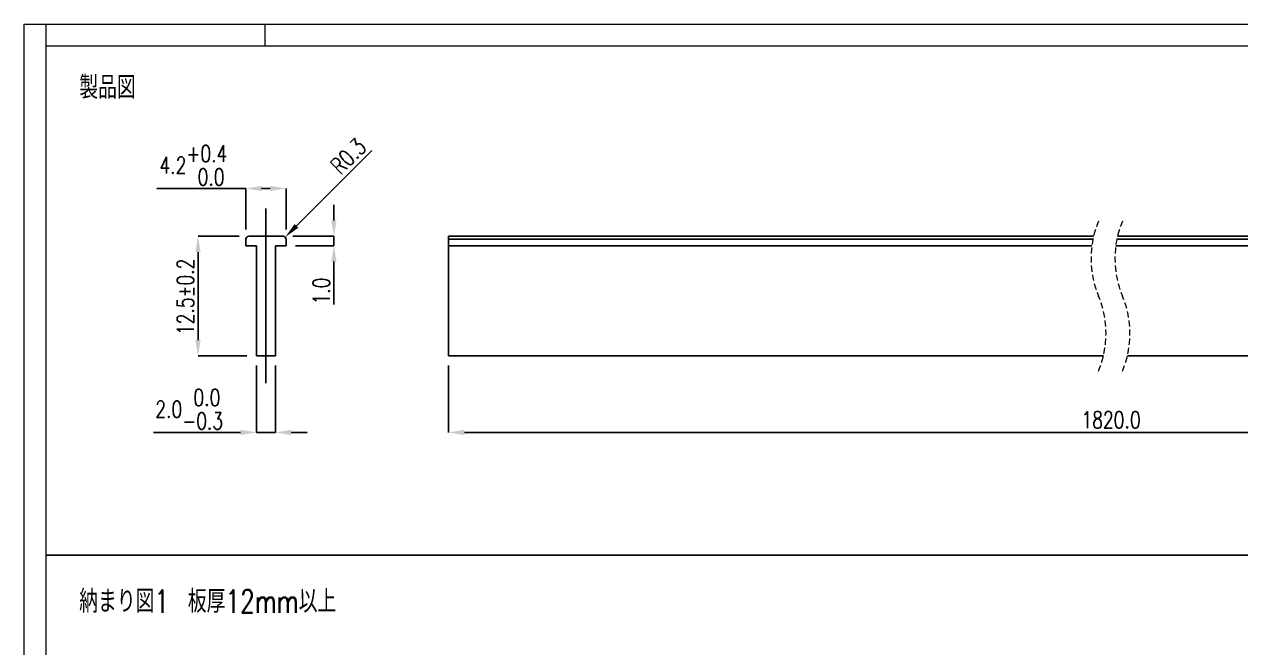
# Model space of a CAD drawing. Header units: millimetres. Extents: x 10 to 410, y 8 to 289.
# Drawn here: x 10.1 to 264.3, y 158.7 to 289 of the extents above; entities that cross this region are included whole.
import ezdxf

# ---------------------------------------------------------------- set-up
doc = ezdxf.new("R2010")
doc.units = ezdxf.units.MM
doc.header["$PDSIZE"] = -1
doc.linetypes.add('HIDDEN', pattern=[1.905, 1.27, -0.635])
doc.layers.add('SLD-0', color=179, linetype='Continuous')
doc.layers.add('レイヤー_1', color=179, linetype='Continuous')
doc.styles.add('SLDTEXTSTYLE0', font='TXT', dxfattribs={"width": 0.75, "bigfont": 'bigfont'})
doc.dimstyles.new('SLDDIMSTYLE0', dxfattribs={"dimtxt": 3.5, "dimasz": 3.302, "dimexe": 0, "dimexo": 0.0625, "dimgap": 0.875, "dimtad": 1, "dimdec": 1, "dimlfac": 0.5, "dimrnd": 1e-09, "dimzin": 4, "dimdsep": 46, "dimtxsty": 'SLDTEXTSTYLE0', "dimsah": 1, "dimcen": 0.09, "dimadec": 0, "dimazin": 1, "dimtol": 1, "dimtp": 0.4, "dimtfac": 1, "dimtdec": 1, "dimtofl": 0, "dimtmove": 0, "dimatfit": 3, "dimfxl": 1, "dimfrac": 2, "dimtolj": 1, "dimtzin": 0, "dimarcsym": 0})
doc.dimstyles.new('SLDDIMSTYLE1', dxfattribs={"dimtxt": 3.5, "dimasz": 3.302, "dimexe": 0, "dimexo": 0.0625, "dimgap": 0.875, "dimtad": 1, "dimdec": 1, "dimlfac": 0.5, "dimrnd": 1e-09, "dimzin": 12, "dimdsep": 46, "dimtxsty": 'SLDTEXTSTYLE0', "dimsah": 1, "dimcen": 0.09, "dimadec": 0, "dimazin": 3, "dimtol": 1, "dimtp": 0.2, "dimtm": 0.2, "dimtfac": 1, "dimtdec": 1, "dimtmove": 0, "dimatfit": 0, "dimfxl": 1, "dimfrac": 2, "dimtolj": 1, "dimarcsym": 0})
doc.dimstyles.new('SLDDIMSTYLE2', dxfattribs={"dimtxt": 3.5, "dimasz": 3.302, "dimexe": 0, "dimexo": 0.0625, "dimgap": 0.875, "dimtad": 1, "dimdec": 1, "dimlfac": 0.5, "dimrnd": 1e-09, "dimzin": 4, "dimdsep": 46, "dimtxsty": 'SLDTEXTSTYLE0', "dimsah": 1, "dimcen": 0.09, "dimadec": 0, "dimazin": 1, "dimtol": 1, "dimtm": 0.3, "dimtfac": 1, "dimtdec": 1, "dimtmove": 0, "dimatfit": 0, "dimfxl": 1, "dimfrac": 2, "dimtolj": 1, "dimtzin": 0, "dimarcsym": 0})
doc.dimstyles.new('SLDDIMSTYLE3', dxfattribs={"dimtxt": 3.5, "dimasz": 3.302, "dimexe": 0, "dimexo": 0.0625, "dimgap": 0.875, "dimtad": 1, "dimdec": 1, "dimlfac": 0.5, "dimrnd": 1e-09, "dimzin": 4, "dimdsep": 46, "dimtxsty": 'SLDTEXTSTYLE0', "dimsah": 1, "dimcen": 0.09, "dimadec": 0, "dimazin": 1, "dimtfac": 1, "dimtdec": 1, "dimtmove": 0, "dimatfit": 0, "dimfxl": 1, "dimfrac": 2, "dimtolj": 1, "dimtzin": 12, "dimarcsym": 0})
doc.dimstyles.new('SLDDIMSTYLE4', dxfattribs={"dimtxt": 3.5, "dimasz": 3.302, "dimexe": 0, "dimexo": 0.0625, "dimgap": 0.875, "dimtad": 1, "dimdec": 1, "dimlfac": 0.5, "dimrnd": 1e-09, "dimdsep": 46, "dimtxsty": 'SLDTEXTSTYLE0', "dimsah": 1, "dimcen": 0, "dimadec": 0, "dimazin": 2, "dimtfac": 1, "dimtdec": 1, "dimtofl": 0, "dimtmove": 0, "dimatfit": 3, "dimfxl": 1, "dimfrac": 2, "dimtolj": 1, "dimtzin": 12, "dimarcsym": 0})
doc.dimstyles.new('SLDDIMSTYLE5', dxfattribs={"dimtxt": 3.5, "dimasz": 3.302, "dimexe": 0, "dimexo": 0.0625, "dimgap": 0.875, "dimtad": 1, "dimdec": 1, "dimlfac": 0.5, "dimrnd": 1e-09, "dimzin": 4, "dimdsep": 46, "dimtxsty": 'SLDTEXTSTYLE0', "dimsah": 1, "dimcen": 0.09, "dimadec": 0, "dimazin": 1, "dimtol": 1, "dimtp": 2, "dimtfac": 1, "dimtdec": 1, "dimtofl": 0, "dimtmove": 0, "dimatfit": 3, "dimfxl": 1, "dimfrac": 2, "dimtolj": 1, "dimtzin": 0, "dimarcsym": 0})

# ---------------------------------------------------------------- blocks, each defined once
blk = doc.blocks.new('_D')
at = {"layer": 'Defpoints', "color": 0, "transparency": 16777216}
for p in [(56.39, 254.69), (56.39, 244.09), (64.79, 244.09)]:
    blk.add_point(p, dxfattribs=at)
at = {"layer": 'SLD-0', "color": 0, "lineweight": -2, "transparency": 16777216}
for p, q in [((56.39, 254.69), (37.78, 254.69)), ((56.39, 246.09), (56.39, 254.69)), ((61.49, 254.69), (59.69, 254.69)), ((64.79, 246.09), (64.79, 254.69))]:
    blk.add_line(p, q, dxfattribs=at)
at = {"layer": 'SLD-0', "color": 0, "transparency": 16777216}
for points in [[(59.69, 255.24), (59.69, 254.14), (56.39, 254.69)], [(61.49, 255.24), (61.49, 254.14), (64.79, 254.69)]]:
    blk.add_solid(points, dxfattribs=at)
at = {"layer": 'SLD-0', "color": 0, "transparency": 16777216, "insert": (45.43, 263.73), "char_height": 3.5, "attachment_point": 2, "style": 'SLDTEXTSTYLE0'}
blk.add_mtext('\\A1;4.2\\S+0.4^  0.0;', dxfattribs=at)
blk = doc.blocks.new('_D_1')
at = {"layer": 'Defpoints', "color": 0, "transparency": 16777216}
for p in [(56.99, 244.69), (46.39, 219.69), (58.59, 219.69)]:
    blk.add_point(p, dxfattribs=at)
at = {"layer": 'SLD-0', "color": 0, "lineweight": -2, "transparency": 16777216}
for p, q in [((54.99, 244.69), (46.39, 244.69)), ((46.39, 241.39), (46.39, 222.99)), ((56.59, 219.69), (46.39, 219.69))]:
    blk.add_line(p, q, dxfattribs=at)
at = {"layer": 'SLD-0', "color": 0, "transparency": 16777216}
for points in [[(45.84, 241.39), (46.94, 241.39), (46.39, 244.69)], [(45.84, 222.99), (46.94, 222.99), (46.39, 219.69)]]:
    blk.add_solid(points, dxfattribs=at)
at = {"layer": 'SLD-0', "color": 0, "transparency": 16777216, "insert": (42.01, 232.02), "char_height": 3.5, "attachment_point": 2, "rotation": 90, "style": 'SLDTEXTSTYLE0'}
blk.add_mtext('\\A1;12.5±0.2', dxfattribs=at)
blk = doc.blocks.new('_D_2')
at = {"layer": 'Defpoints', "color": 0, "transparency": 16777216}
for p in [(58.59, 219.69), (62.59, 219.69), (58.59, 203.69)]:
    blk.add_point(p, dxfattribs=at)
at = {"layer": 'SLD-0', "color": 0, "lineweight": -2, "transparency": 16777216}
for p, q in [((58.59, 217.69), (58.59, 203.69)), ((62.59, 217.69), (62.59, 203.69)), ((55.29, 203.69), (37.11, 203.69)), ((62.59, 203.69), (58.59, 203.69)), ((65.89, 203.69), (69.19, 203.69))]:
    blk.add_line(p, q, dxfattribs=at)
at = {"layer": 'SLD-0', "color": 0, "transparency": 16777216}
for points in [[(55.29, 204.24), (55.29, 203.14), (58.59, 203.69)], [(65.89, 204.24), (65.89, 203.14), (62.59, 203.69)]]:
    blk.add_solid(points, dxfattribs=at)
at = {"layer": 'SLD-0', "color": 0, "transparency": 16777216, "insert": (44.55, 212.73), "char_height": 3.5, "attachment_point": 2, "style": 'SLDTEXTSTYLE0'}
blk.add_mtext('\\A1;2.0\\S 0.0^ -0.3;', dxfattribs=at)
blk = doc.blocks.new('_D_3')
at = {"layer": 'Defpoints', "color": 0, "transparency": 16777216}
for p in [(64.19, 244.69), (64.79, 242.69), (74.79, 242.69)]:
    blk.add_point(p, dxfattribs=at)
at = {"layer": 'SLD-0', "color": 0, "lineweight": -2, "transparency": 16777216}
for p, q in [((74.79, 247.99), (74.79, 251.29)), ((66.19, 244.69), (74.79, 244.69)), ((74.79, 244.69), (74.79, 242.69)), ((66.79, 242.69), (74.79, 242.69)), ((74.79, 239.39), (74.79, 230.4))]:
    blk.add_line(p, q, dxfattribs=at)
at = {"layer": 'SLD-0', "color": 0, "transparency": 16777216}
for points in [[(74.24, 247.99), (75.34, 247.99), (74.79, 244.69)], [(74.24, 239.39), (75.34, 239.39), (74.79, 242.69)]]:
    blk.add_solid(points, dxfattribs=at)
at = {"layer": 'SLD-0', "color": 0, "transparency": 16777216, "insert": (70.41, 233.24), "char_height": 3.5, "attachment_point": 2, "rotation": 90, "style": 'SLDTEXTSTYLE0'}
blk.add_mtext('\\A1;1.0', dxfattribs=at)
blk = doc.blocks.new('_D_4')
at = {"layer": 'Defpoints', "color": 0, "transparency": 16777216}
for p in [(64.19, 244.09), (64.61, 244.51)]:
    blk.add_point(p, dxfattribs=at)
at = {"layer": 'SLD-0', "color": 0, "lineweight": -2, "transparency": 16777216}
blk.add_line((82.72, 262.62), (66.95, 246.85), dxfattribs=at)
at = {"layer": 'SLD-0', "color": 0, "transparency": 16777216}
blk.add_solid([(66.56, 247.24), (67.34, 246.46), (64.61, 244.51)], dxfattribs=at)
at = {"layer": 'SLD-0', "color": 0, "transparency": 16777216, "insert": (73.75, 259.84), "char_height": 3.5, "attachment_point": 1, "rotation": 45, "style": 'SLDTEXTSTYLE0'}
blk.add_mtext('\\A1;R0.3', dxfattribs=at)
blk = doc.blocks.new('_D_5')
at = {"layer": 'Defpoints', "color": 0, "transparency": 16777216}
for p in [(98.77, 219.69), (379.97, 219.69), (379.97, 203.69)]:
    blk.add_point(p, dxfattribs=at)
at = {"layer": 'SLD-0', "color": 0, "lineweight": -2, "transparency": 16777216}
for p, q in [((98.77, 217.69), (98.77, 203.69)), ((379.97, 217.69), (379.97, 203.69)), ((102.07, 203.69), (376.66, 203.69))]:
    blk.add_line(p, q, dxfattribs=at)
at = {"layer": 'SLD-0', "color": 0, "transparency": 16777216}
for points in [[(102.07, 204.24), (102.07, 203.14), (98.77, 203.69)], [(376.66, 204.24), (376.66, 203.14), (379.97, 203.69)]]:
    blk.add_solid(points, dxfattribs=at)
at = {"layer": 'SLD-0', "color": 0, "transparency": 16777216, "insert": (237.2, 208.06), "char_height": 3.5, "attachment_point": 2, "style": 'SLDTEXTSTYLE0'}
blk.add_mtext('\\A1;1820.0', dxfattribs=at)

msp = doc.modelspace()

# ---------------------------------------------------------------- linework, layer by layer
at = {"color": 0, "linetype": 'Continuous', "lineweight": 25}
for p, q in [((56.39, 242.69), (56.39, 244.09)), ((56.99, 244.69), (64.19, 244.69)), ((64.79, 244.09), (64.79, 242.69)), ((98.77, 244.69), (233.56, 244.69)), ((98.77, 244.09), (98.77, 244.69)), ((98.77, 244.09), (98.77, 242.69)), ((233.43, 244.09), (98.77, 244.09)), ((379.97, 244.09), (238.43, 244.09)), ((238.56, 244.69), (379.97, 244.69)), ((58.59, 242.69), (56.39, 242.69)), ((58.59, 219.69), (58.59, 242.69)), ((64.79, 242.69), (62.59, 242.69)), ((62.59, 242.69), (62.59, 219.69)), ((98.77, 242.69), (233.19, 242.69)), ((98.77, 242.69), (98.77, 219.69)), ((238.19, 242.69), (379.97, 242.69)), ((62.59, 219.69), (58.59, 219.69)), ((98.77, 219.69), (235.61, 219.69)), ((240.61, 219.69), (379.97, 219.69))]:
    msp.add_line(p, q, dxfattribs=at)
at = {"color": 0, "linetype": 'HIDDEN', "lineweight": 18}
for centre, start, end in [((253.4, 240.03), 157.3801, 202.6199), ((258.4, 240.03), 157.3801, 202.6199), ((215.78, 224.35), 337.3801, 22.6199), ((220.78, 224.35), 337.3801, 22.6199)]:
    msp.add_arc(centre, 20.38, start, end, dxfattribs=at)
at = {"color": 0, "linetype": 'Continuous', "lineweight": 25}
for centre, start, end in [((56.99, 244.09), 90, 180), ((64.19, 244.09), 0, 90)]:
    msp.add_arc(centre, 0.6, start, end, dxfattribs=at)
at = {"layer": 'SLD-0', "color": 0}
for p, q in [((60.59, 250.49), (60.59, 214)), ((405.45, 178), (14.67, 178))]:
    msp.add_line(p, q, dxfattribs=at)
at = {"layer": 'レイヤー_1', "color": 0, "lineweight": 18}
for p, q in [((10.09, 289), (410.03, 289)), ((10.09, 8), (10.09, 289)), ((14.67, 284.5), (14.67, 289)), ((60.42, 284.5), (60.42, 289)), ((14.67, 284.5), (405.45, 284.5)), ((14.67, 13), (14.67, 284.5))]:
    msp.add_line(p, q, dxfattribs=at)

# ---------------------------------------------------------------- texts
at = {"layer": 'SLD-0', "color": 0, "attachment_point": 1, "style": 'SLDTEXTSTYLE0'}
for s, insert, char_height in [('製品図', (21.59, 278.19), 4.763), ('納まり図1\u3000板厚12mm以上', (21.56, 170.77), 4.7625)]:
    msp.add_mtext(s, dxfattribs=dict(at, insert=insert, char_height=char_height))

# ---------------------------------------------------------------- dimensions: what is measured, and where the dimension line sits
at = {"layer": 'SLD-0', "color": 0}
dim = msp.add_radius_dim(center=(64.19, 244.09), mpoint=(64.61, 244.51), dimstyle='SLDDIMSTYLE4', dxfattribs=at)
dim.commit()
dim.dimension.update_dxf_attribs({"geometry": '_D_4', "text_midpoint": (79.48, 259.38), "dimtype": 164})
for base, p1, p2, dimstyle, picture, middle in [((56.39, 254.69), (64.79, 244.09), (56.39, 244.09), 'SLDDIMSTYLE0', '_D', (45.43, 254.69)), ((58.59, 203.69), (62.59, 219.69), (58.59, 219.69), 'SLDDIMSTYLE2', '_D_2', (44.55, 203.69))]:
    dim = msp.add_linear_dim(base=base, p1=p1, p2=p2, dimstyle=dimstyle, override={"dimexo": 2}, dxfattribs=at)
    dim.commit()
    dim.dimension.update_dxf_attribs({"geometry": picture, "text_midpoint": middle, "dimtype": 160})
for base, p1, p2, dimstyle, picture, middle in [((74.79, 242.69), (64.19, 244.69), (64.79, 242.69), 'SLDDIMSTYLE3', '_D_3', (74.79, 233.24)), ((46.39, 219.69), (56.99, 244.69), (58.59, 219.69), 'SLDDIMSTYLE1', '_D_1', (46.39, 232.02))]:
    dim = msp.add_linear_dim(base=base, p1=p1, p2=p2, angle=90, dimstyle=dimstyle, override={"dimexo": 2}, dxfattribs=at)
    dim.commit()
    dim.dimension.update_dxf_attribs({"geometry": picture, "text_midpoint": middle, "dimtype": 160})
dim = msp.add_linear_dim(base=(379.97, 203.69), p1=(98.77, 219.69), p2=(379.97, 219.69), text='1820.0', dimstyle='SLDDIMSTYLE5', override={"dimexo": 2}, dxfattribs=at)
dim.commit()
dim.dimension.update_dxf_attribs({"geometry": '_D_5', "text_midpoint": (237.2, 203.69), "dimtype": 160})

doc.saveas('drawing.dxf')
